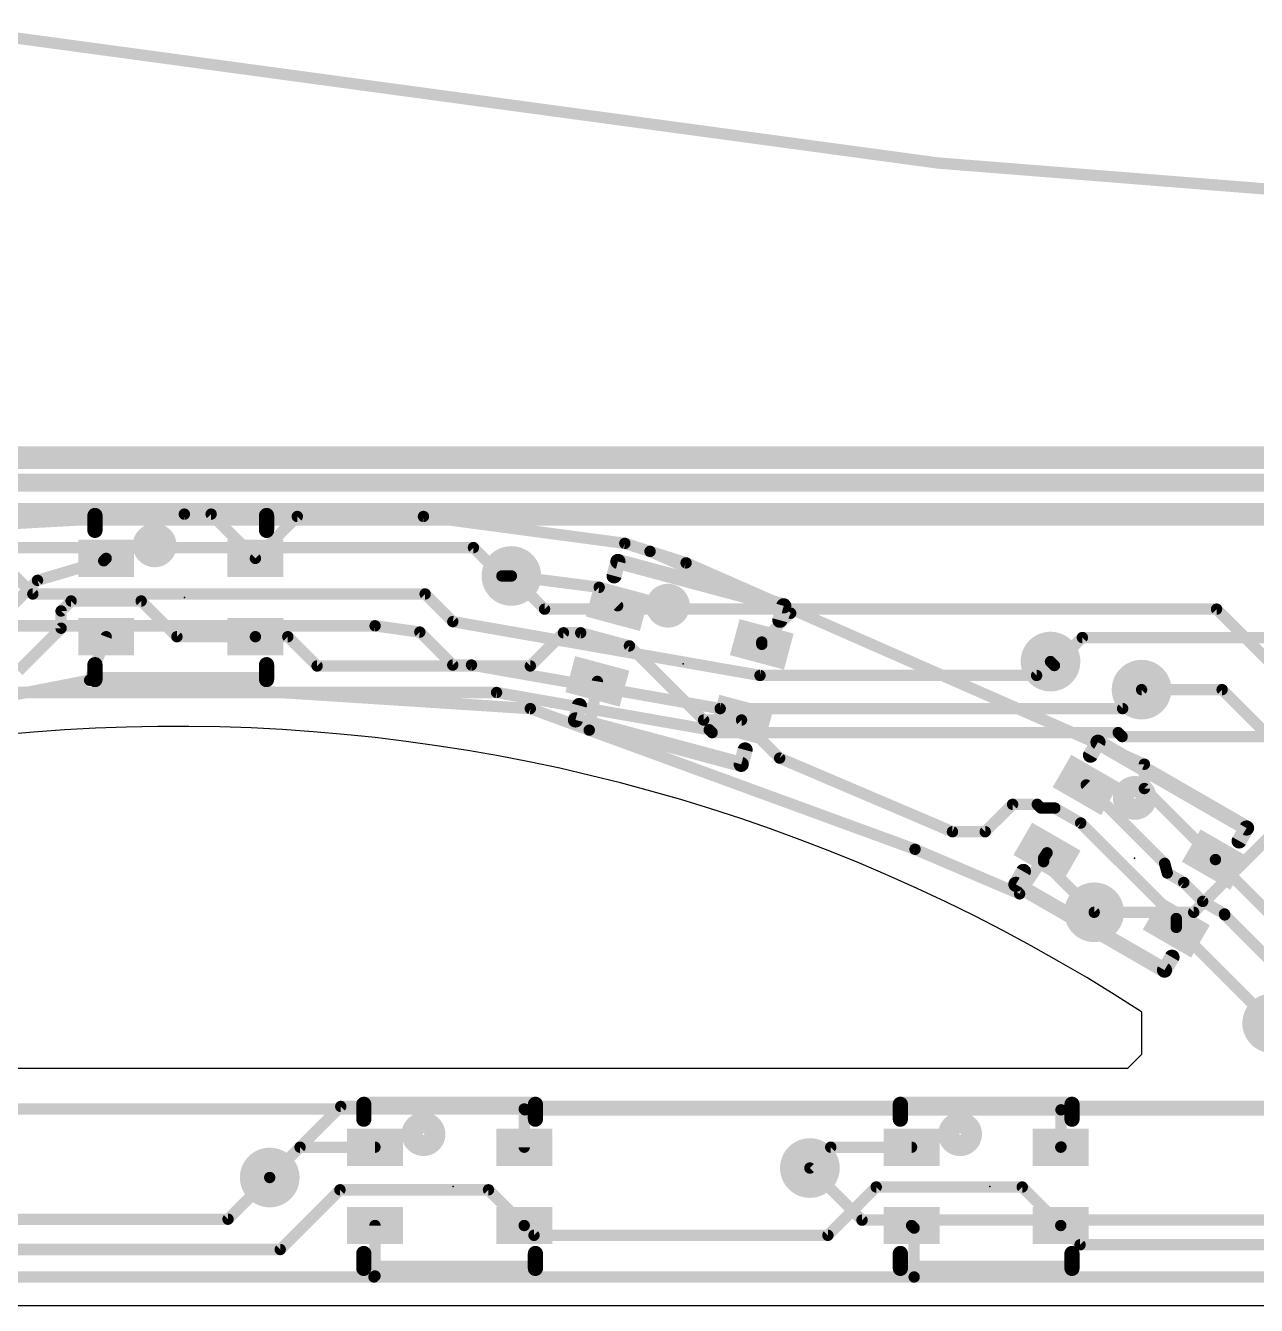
# Model space of a CAD drawing. Extents: x -74 to 74, y -25 to 38.
# Drawn here: x -38.51 to -22.02, y 19.94 to 37.1 of the extents above; entities that cross this region are included whole.
import ezdxf

# ---------------------------------------------------------------- set-up
doc = ezdxf.new("R2010")
doc.units = 0
for name, color, linetype in [('1', 12, 'CONTINUOUS'), ('16', 132, 'CONTINUOUS'), ('18', 110, 'CONTINUOUS'), ('20', 3, 'CONTINUOUS'), ('21', 40, 'CONTINUOUS'), ('23', 40, 'CONTINUOUS')]:
    doc.layers.add(name, color=color, linetype=linetype)

# ---------------------------------------------------------------- blocks, each defined once
blk = doc.blocks.new('RECT')
blk.add_solid([(-0.5, -0.5), (0.5, -0.5), (-0.5, 0.5), (0.5, 0.5)])
blk = doc.blocks.new('ROUNDV')
at = {"const_width": 0.5}
blk.add_lwpolyline([(0, -0.25, 1), (0, 0.25, 1), (0, -0.25)], format="xyb", dxfattribs=at)

msp = doc.modelspace()

# ---------------------------------------------------------------- linework, layer by layer
at = {"layer": '1'}
for points, const_width in [([(-49.8475, 31.3055), (-13.589, 31.3055)], 0.3048), ([(-41.656, 30.9245), (-13.081, 30.9245)], 0.1524), ([(-39.271, 30.3885), (-36.387, 30.5469)], 0.1524), ([(-36.0274, 30.5469), (-36.387, 30.5469)], 0.1524), ([(-35.4345, 29.954), (-36.0274, 30.5469)], 0.1524), ([(-34.8728, 30.5157), (-35.4345, 29.954)], 0.1524), ([(-33.182, 30.5157), (-34.8728, 30.5157)], 0.1524), ([(-30.4838, 30.1553), (-33.182, 30.5157)], 0.1524), ([(-30.4838, 30.1553), (-30.1457, 30.0477)], 0.1524), ([(-37.4345, 29.954), (-37.4669, 29.9216)], 0.1524), ([(-30.1457, 30.0477), (-29.6623, 29.8938)], 0.1524), ([(-28.2611, 29.2193), (-30.1457, 30.0477)], 0.1524), ([(-37.4669, 29.9216), (-38.3544, 29.659)], 0.1524), ([(-29.6623, 29.8938), (-23.5208, 27.1942)], 0.1524), ([(-38.9636, 29.0497), (-38.3544, 29.659)], 0.1524), ([(-30.8269, 29.5659), (-32.004, 29.718)], 0.1524), ([(-30.5798, 29.3189), (-30.8269, 29.5659)], 0.1524), ([(-38.0381, 29.2487), (-37.9042, 29.3826)], 0.1524), ([(-37.9042, 29.3826), (-36.9648, 29.3826)], 0.1524), ([(-36.9648, 29.3826), (-36.4862, 28.904)], 0.1524), ([(-38.0381, 29.0179), (-38.0381, 29.2487)], 0.1524), ([(-28.648, 28.8324), (-28.2611, 29.2193)], 0.1524), ([(-38.6105, 28.4455), (-38.0381, 29.0179)], 0.1524), ([(-31.75, 28.5115), (-31.3055, 28.956)], 0.1524), ([(-31.3055, 28.956), (-31.0748, 28.956)], 0.1524), ([(-31.0748, 28.956), (-30.4218, 28.781)], 0.1524), ([(-37.6555, 28.321), (-37.4345, 28.904)], 0.1524), ([(-36.4862, 28.904), (-35.4345, 28.904)], 0.1524), ([(-35.4345, 28.904), (-35, 28.904)], 0.1524), ([(-35, 28.904), (-34.6075, 28.5115)], 0.1524), ([(-29.4278, 27.787), (-30.4218, 28.781)], 0.1524), ([(-28.648, 28.8012), (-28.648, 28.8324)], 0.1524), ([(-24.3516, 28.8925), (-24.7264, 28.5177)], 0.1524), ([(-14.6513, 28.8925), (-24.3516, 28.8925)], 0.1524), ([(-34.6075, 28.5115), (-31.75, 28.5115)], 0.1524), ([(-24.779, 28.5703), (-24.7264, 28.5177)], 0.1524), ([(-42.545, 27.3685), (-37.6555, 28.321)], 0.1524), ([(-31.75, 27.94), (-37.6555, 28.321)], 0.1524), ([(-30.9605, 27.6512), (-30.8516, 28.3046)], 0.1524), ([(-22.479, 28.194), (-23.5585, 28.194)], 0.1524), ([(-20.32, 26.035), (-22.479, 28.194)], 0.1524), ([(-31.75, 27.94), (-30.9605, 27.6512)], 0.1524), ([(-29.4278, 27.787), (-28.9198, 27.787)], 0.1524), ([(-28.9198, 27.787), (-28.4089, 27.2761)], 0.1524), ([(-30.9605, 27.6512), (-26.5947, 26.0539)], 0.1524), ([(-28.4089, 27.2761), (-26.0929, 26.289)], 0.1524), ([(-23.5208, 27.1942), (-23.5208, 26.8687)], 0.1524), ([(-24.3003, 26.9162), (-23.2486, 25.8645)], 0.1524), ([(-23.5208, 26.8687), (-22.5683, 25.9162)], 0.1524), ([(-25.654, 26.289), (-25.2868, 26.6562)], 0.1524), ([(-25.2868, 26.6562), (-24.9564, 26.6562)], 0.1524), ([(-24.9564, 26.6562), (-24.9068, 26.6065)], 0.1524), ([(-24.9068, 26.6065), (-24.7212, 26.6065)], 0.1524), ([(-24.7212, 26.6065), (-24.3741, 26.4061)], 0.1524), ([(-24.3741, 26.4061), (-23.0933, 25.1253)], 0.1524), ([(-26.0929, 26.289), (-25.654, 26.289)], 0.1524), ([(-26.5947, 26.0539), (-25.1929, 25.4564)], 0.1524), ([(-24.8719, 25.9372), (-24.8253, 26.0068)], 0.1524), ([(-25.1929, 25.4564), (-24.8719, 25.9372)], 0.1524), ([(-24.8719, 25.8879), (-24.8719, 25.9372)], 0.1524), ([(-24.1935, 25.2095), (-24.8719, 25.8879)], 0.1524), ([(-23.2486, 25.8645), (-23.2143, 25.7365)], 0.1524), ([(-22.5683, 25.9162), (-21.7981, 25.146)], 0.1524), ([(-23.2143, 25.7365), (-22.9928, 25.6086)], 0.1524), ([(-22.9928, 25.6086), (-22.7392, 25.3551)], 0.1524), ([(-22.7392, 25.3551), (-22.4472, 25.1865)], 0.1524), ([(-22.4472, 25.1865), (-22.444, 25.1745)], 0.1524), ([(-22.444, 25.1745), (-21.6201, 24.3506)], 0.1524), ([(-23.0933, 25.1253), (-23.0933, 25.0068)], 0.1524), ([(-23.0933, 25.0068), (-21.808, 23.7215)], 0.1524), ([(-39.0865, 22.572), (-31.832, 22.572)], 0.1524), ([(-31.832, 22.06), (-31.832, 22.572)], 0.1524), ([(-31.821, 22.561), (-31.832, 22.572)], 0.1524), ([(-24.638, 22.561), (-31.821, 22.561)], 0.1524), ([(-24.638, 22.561), (-17.4625, 22.561)], 0.1524), ([(-24.638, 22.063), (-24.638, 22.561)], 0.1524), ([(-34.836, 22.06), (-35.2425, 21.6535)], 0.1524), ([(-33.832, 22.06), (-34.836, 22.06)], 0.1524), ([(-27.724, 22.06), (-28.0035, 21.7805)], 0.1524), ([(-26.641, 22.06), (-27.724, 22.06)], 0.1524), ([(-24.641, 22.06), (-24.638, 22.063)], 0.1524), ([(-35.102, 20.6883), (-34.3017, 21.4886)], 0.1524), ([(-34.3017, 21.4886), (-32.3106, 21.4886)], 0.1524), ([(-32.3106, 21.4886), (-31.832, 21.01)], 0.1524), ([(-27.7622, 20.8788), (-27.1145, 21.5265)], 0.1524), ([(-27.1145, 21.5265), (-25.1575, 21.5265)], 0.1524), ([(-25.1575, 21.5265), (-24.641, 21.01)], 0.1524), ([(-33.832, 21.01), (-33.832, 20.3335)], 0.1524), ([(-31.832, 21.01), (-31.7008, 20.8788)], 0.1524), ([(-31.7008, 20.8788), (-27.7622, 20.8788)], 0.1524), ([(-26.641, 21.01), (-26.6065, 20.9755)], 0.1524), ([(-26.6065, 20.9755), (-26.6065, 20.32)], 0.1524), ([(-24.641, 21.01), (-24.3828, 20.7518)], 0.1524), ([(-38.8283, 20.6883), (-35.102, 20.6883)], 0.1524), ([(-24.3828, 20.7518), (-21.0312, 20.7518)], 0.1524), ([(-41.0845, 20.32), (-33.8455, 20.32)], 0.1524), ([(-33.832, 20.3335), (-33.8455, 20.32)], 0.1524), ([(-33.8455, 20.32), (-26.6065, 20.32)], 0.1524), ([(-26.6065, 20.32), (-19.558, 20.32)], 0.1524)]:
    msp.add_lwpolyline(points, dxfattribs=dict(at, const_width=const_width))
at = {"layer": '1', "const_width": 0.0762}
for points in [[(-36.387, 30.585, 1), (-36.387, 30.5088)], [(-36.3849, 30.5089, 1), (-36.3891, 30.5849)], [(-36.0005, 30.5738, 1), (-36.0543, 30.52)], [(-36.0274, 30.5088, 1), (-36.0274, 30.585)], [(-34.8728, 30.5538, 1), (-34.8728, 30.4776)], [(-34.8458, 30.4888, 1), (-34.8997, 30.5427)], [(-33.177, 30.5535, 1), (-33.1871, 30.478)], [(-33.182, 30.4776, 1), (-33.182, 30.5538)], [(-30.4723, 30.1916, 1), (-30.4954, 30.119)], [(-30.4889, 30.1175, 1), (-30.4788, 30.193)], [(-37.4076, 29.9271, 1), (-37.4614, 29.9809)], [(-30.1341, 30.084, 1), (-30.1573, 30.0113)], [(-30.1304, 30.0825, 1), (-30.161, 30.0128)], [(-30.1573, 30.0113, 1), (-30.1341, 30.084)], [(-37.4938, 29.9486, 1), (-37.4399, 29.8947)], [(-37.4561, 29.8851, 1), (-37.4777, 29.9582)], [(-35.4614, 29.9809, 1), (-35.4076, 29.9271)], [(-35.4614, 29.9271, 1), (-35.4076, 29.9809)], [(-29.647, 29.9287, 1), (-29.6777, 29.8589)], [(-29.6739, 29.8575, 1), (-29.6508, 29.9301)], [(-38.3652, 29.6955, 1), (-38.3435, 29.6224)], [(-38.3274, 29.632, 1), (-38.3813, 29.6859)], [(-31.9991, 29.7558, 1), (-32.0089, 29.6802)], [(-30.7999, 29.5928, 1), (-30.8538, 29.539)], [(-30.8318, 29.5281, 1), (-30.822, 29.6037)], [(-37.9042, 29.4207, 1), (-37.9042, 29.3445)], [(-37.8772, 29.3557, 1), (-37.9311, 29.4095)], [(-36.9379, 29.4095, 1), (-36.9918, 29.3557)], [(-36.9648, 29.3445, 1), (-36.9648, 29.4207)], [(-30.6068, 29.2919, 1), (-30.5529, 29.3458)], [(-38, 29.2487, 1), (-38.0762, 29.2487)], [(-38.065, 29.2756, 1), (-38.0112, 29.2217)], [(-28.2342, 29.1923, 1), (-28.288, 29.2462)], [(-28.2764, 29.1844, 1), (-28.2458, 29.2541)], [(-38.0762, 29.0179, 1), (-38, 29.0179)], [(-38.0112, 28.991, 1), (-38.065, 29.0448)], [(-31.3055, 28.9941, 1), (-31.3055, 28.9179)], [(-31.2786, 28.9291, 1), (-31.3324, 28.9829)], [(-31.0649, 28.9928, 1), (-31.0846, 28.9192)], [(-31.0748, 28.9179, 1), (-31.0748, 28.9941)], [(-37.3989, 28.8905, 1), (-37.4701, 28.9175)], [(-36.4862, 28.9421, 1), (-36.4862, 28.8659)], [(-36.5132, 28.8771, 1), (-36.4593, 28.9309)], [(-35.4345, 28.9421, 1), (-35.4345, 28.8659)], [(-35.4345, 28.8659, 1), (-35.4345, 28.9421)], [(-34.9731, 28.9309, 1), (-35.0269, 28.8771)], [(-35, 28.8659, 1), (-35, 28.9421)], [(-30.3948, 28.808, 1), (-30.4487, 28.7541)], [(-30.4316, 28.7442, 1), (-30.4119, 28.8178)], [(-28.6099, 28.8324, 1), (-28.6861, 28.8324)], [(-28.6749, 28.8593, 1), (-28.621, 28.8054)], [(-28.6861, 28.8012, 1), (-28.6099, 28.8012)], [(-24.3516, 28.9306, 1), (-24.3516, 28.8544)], [(-24.3246, 28.8656, 1), (-24.3785, 28.9194)], [(-34.6075, 28.5496, 1), (-34.6075, 28.4734)], [(-34.6344, 28.4846, 1), (-34.5806, 28.5384)], [(-31.7769, 28.5384, 1), (-31.7231, 28.4846)], [(-31.75, 28.4734, 1), (-31.75, 28.5496)], [(-24.7521, 28.5972, 1), (-24.806, 28.5434)], [(-24.7533, 28.5446, 1), (-24.6995, 28.4907)], [(-24.7533, 28.4907, 1), (-24.6995, 28.5446)], [(-37.653, 28.359, 1), (-37.658, 28.283)], [(-37.6911, 28.3345, 1), (-37.6199, 28.3075)], [(-37.6482, 28.2836, 1), (-37.6628, 28.3584)], [(-30.814, 28.2984, 1), (-30.8892, 28.3109)], [(-23.5585, 28.2321, 1), (-23.5585, 28.1559)], [(-22.4521, 28.2209, 1), (-22.5059, 28.1671)], [(-22.479, 28.1559, 1), (-22.479, 28.2321)], [(-31.7369, 27.9758, 1), (-31.7631, 27.9042)], [(-31.7525, 27.902, 1), (-31.7475, 27.978)], [(-29.4278, 27.8251, 1), (-29.4278, 27.7489)], [(-29.4547, 27.7601, 1), (-29.4008, 27.814)], [(-28.8928, 27.814, 1), (-28.9467, 27.7601)], [(-28.9198, 27.7489, 1), (-28.9198, 27.8251)], [(-30.9474, 27.6869, 1), (-30.9736, 27.6154)], [(-30.9981, 27.6574, 1), (-30.9229, 27.6449)], [(-30.9736, 27.6154, 1), (-30.9474, 27.6869)], [(-28.3939, 27.3112, 1), (-28.4238, 27.2411)], [(-28.4358, 27.2492, 1), (-28.3819, 27.3031)], [(-23.4827, 27.1942, 1), (-23.5589, 27.1942)], [(-23.5361, 27.1593, 1), (-23.5054, 27.2291)], [(-24.2734, 26.9431, 1), (-24.3273, 26.8892)], [(-23.4938, 26.8956, 1), (-23.5477, 26.8417)], [(-23.5589, 26.8687, 1), (-23.4827, 26.8687)], [(-25.2868, 26.6943, 1), (-25.2868, 26.6181)], [(-25.2599, 26.6292, 1), (-25.3138, 26.6831)], [(-24.9295, 26.6831, 1), (-24.9834, 26.6292)], [(-24.9564, 26.6181, 1), (-24.9564, 26.6943)], [(-24.9068, 26.6446, 1), (-24.9068, 26.5684)], [(-24.9337, 26.5796, 1), (-24.8798, 26.6334)], [(-24.7021, 26.6395, 1), (-24.7402, 26.5735)], [(-24.7212, 26.5684, 1), (-24.7212, 26.6446)], [(-24.3472, 26.4331, 1), (-24.4011, 26.3792)], [(-24.3932, 26.3731, 1), (-24.3551, 26.4391)], [(-26.0929, 26.3271, 1), (-26.0929, 26.2509)], [(-26.1079, 26.254, 1), (-26.078, 26.324)], [(-25.6809, 26.3159, 1), (-25.6271, 26.2621)], [(-25.654, 26.2509, 1), (-25.654, 26.3271)], [(-26.5798, 26.089, 1), (-26.6096, 26.0189)], [(-26.6078, 26.0181, 1), (-26.5816, 26.0897)], [(-24.7936, 25.9857, 1), (-24.857, 26.028)], [(-24.8338, 25.9372, 1), (-24.91, 25.9372)], [(-24.8449, 25.9148, 1), (-24.8988, 25.8609)], [(-24.91, 25.8879, 1), (-24.8338, 25.8879)], [(-24.9035, 25.9583, 1), (-24.8402, 25.916)], [(-24.8402, 25.916, 1), (-24.9035, 25.9583)], [(-23.2118, 25.8743, 1), (-23.2854, 25.8546)], [(-23.2756, 25.8375, 1), (-23.2217, 25.8914)], [(-22.5413, 25.9431, 1), (-22.5952, 25.8892)], [(-22.5952, 25.8892, 1), (-22.5413, 25.9431)], [(-23.1953, 25.7695, 1), (-23.2334, 25.7035)], [(-23.2511, 25.7267, 1), (-23.1775, 25.7464)], [(-22.9658, 25.6355, 1), (-23.0197, 25.5817)], [(-23.0118, 25.5756, 1), (-22.9737, 25.6416)], [(-25.2246, 25.4776, 1), (-25.1612, 25.4353)], [(-25.2078, 25.4214, 1), (-25.178, 25.4915)], [(-22.7202, 25.388, 1), (-22.7583, 25.3221)], [(-22.7662, 25.3281, 1), (-22.7123, 25.382)], [(-24.2204, 25.1826, 1), (-24.1666, 25.2364)], [(-22.4104, 25.1963, 1), (-22.484, 25.1766)], [(-22.4171, 25.2015, 1), (-22.471, 25.1476)], [(-22.4808, 25.1647, 1), (-22.4072, 25.1844)], [(-22.4663, 25.1535, 1), (-22.4282, 25.2195)], [(-23.0552, 25.1253, 1), (-23.1314, 25.1253)], [(-23.0663, 25.0338, 1), (-23.1202, 24.9799)], [(-23.1202, 25.0983, 1), (-23.0663, 25.1522)], [(-23.1314, 25.0068, 1), (-23.0552, 25.0068)], [(-31.7939, 22.572, 1), (-31.8701, 22.572)], [(-31.832, 22.5339, 1), (-31.832, 22.6101)], [(-31.8051, 22.5989, 1), (-31.8589, 22.5451)], [(-31.821, 22.5991, 1), (-31.821, 22.5229)], [(-31.8479, 22.5341, 1), (-31.7941, 22.5879)], [(-24.638, 22.5991, 1), (-24.638, 22.5229)], [(-24.5999, 22.561, 1), (-24.6761, 22.561)], [(-24.638, 22.5229, 1), (-24.638, 22.5991)], [(-34.836, 22.0981, 1), (-34.836, 22.0219)], [(-34.8091, 22.0331, 1), (-34.8629, 22.0869)], [(-33.832, 22.0219, 1), (-33.832, 22.0981)], [(-27.724, 22.0981, 1), (-27.724, 22.0219)], [(-27.6971, 22.0331, 1), (-27.7509, 22.0869)], [(-26.641, 22.0219, 1), (-26.641, 22.0981)], [(-24.6111, 22.0361, 1), (-24.6649, 22.0899)], [(-31.8701, 22.06, 1), (-31.7939, 22.06)], [(-24.6679, 22.0869, 1), (-24.6141, 22.0331)], [(-24.6761, 22.063, 1), (-24.5999, 22.063)], [(-28.0304, 21.8074, 1), (-27.9766, 21.7536)], [(-35.2694, 21.6804, 1), (-35.2156, 21.6266)], [(-34.3017, 21.5267, 1), (-34.3017, 21.4505)], [(-34.2747, 21.4617, 1), (-34.3286, 21.5155)], [(-32.2837, 21.5155, 1), (-32.3375, 21.4617)], [(-32.3106, 21.4505, 1), (-32.3106, 21.5267)], [(-27.1145, 21.5646, 1), (-27.1145, 21.4884)], [(-27.0876, 21.4996, 1), (-27.1414, 21.5534)], [(-25.1306, 21.5534, 1), (-25.1844, 21.4996)], [(-25.1575, 21.4884, 1), (-25.1575, 21.5646)], [(-33.7939, 21.01, 1), (-33.8701, 21.01)], [(-31.8051, 21.0369, 1), (-31.8589, 20.9831)], [(-31.8589, 20.9831, 1), (-31.8051, 21.0369)], [(-31.7008, 20.9169, 1), (-31.7008, 20.8407)], [(-31.7277, 20.8519, 1), (-31.6739, 20.9057)], [(-27.7891, 20.9057, 1), (-27.7353, 20.8519)], [(-27.7622, 20.8407, 1), (-27.7622, 20.9169)], [(-26.6141, 21.0369, 1), (-26.6679, 20.9831)], [(-26.5684, 20.9755, 1), (-26.6446, 20.9755)], [(-26.6334, 20.9486, 1), (-26.5796, 21.0024)], [(-24.6141, 21.0369, 1), (-24.6679, 20.9831)], [(-24.6679, 20.9831, 1), (-24.6141, 21.0369)], [(-35.102, 20.6502, 1), (-35.102, 20.7264)], [(-24.3828, 20.7899, 1), (-24.3828, 20.7137)], [(-24.4097, 20.7249, 1), (-24.3559, 20.7787)], [(-35.1289, 20.7152, 1), (-35.075, 20.6614)], [(-33.8455, 20.3581, 1), (-33.8455, 20.2819)], [(-33.8724, 20.3469, 1), (-33.8186, 20.2931)], [(-33.8701, 20.3335, 1), (-33.7939, 20.3335)], [(-33.8051, 20.3066, 1), (-33.8589, 20.3604)], [(-33.8455, 20.2819, 1), (-33.8455, 20.3581)], [(-26.6065, 20.3581, 1), (-26.6065, 20.2819)], [(-26.6446, 20.32, 1), (-26.5684, 20.32)], [(-26.6065, 20.2819, 1), (-26.6065, 20.3581)]]:
    msp.add_lwpolyline(points, format="xyb", dxfattribs=at)
at = {"layer": '16'}
for points, const_width in [([(-15.2603, 31.3436), (-57.9734, 31.3436)], 0.2032), ([(-56.8325, 30.988), (-15.113, 30.988)], 0.2032), ([(-53.467, 30.5435), (-12.954, 30.5435)], 0.3048), ([(-32.512, 30.099), (-42.4815, 30.099)], 0.1524), ([(-32.131, 29.718), (-32.512, 30.099)], 0.1524), ([(-38.4175, 29.4767), (-38.6627, 29.7219)], 0.1524), ([(-32.004, 29.718), (-32.131, 29.718)], 0.1524), ([(-31.5595, 29.2735), (-32.004, 29.718)], 0.1524), ([(-33.1597, 29.4767), (-38.4175, 29.4767)], 0.1524), ([(-32.789, 29.106), (-33.1597, 29.4767)], 0.1524), ([(-22.5536, 29.2735), (-31.5595, 29.2735)], 0.1524), ([(-21.5265, 28.2464), (-22.5536, 29.2735)], 0.1524), ([(-28.6721, 28.3845), (-32.789, 29.106)], 0.1524), ([(-33.83, 29.0497), (-38.9636, 29.0497)], 0.1524), ([(-33.2308, 28.9654), (-33.83, 29.0497)], 0.1524), ([(-32.7896, 28.5242), (-33.2308, 28.9654)], 0.1524), ([(-32.5385, 28.5242), (-32.7896, 28.5242)], 0.1524), ([(-29.2051, 27.94), (-32.5385, 28.5242)], 0.1524), ([(-24.779, 28.5703), (-24.9648, 28.3845)], 0.1524), ([(-24.9648, 28.3845), (-28.6721, 28.3845)], 0.1524), ([(-19.7485, 28.321), (-22.86, 25.2095)], 0.1524), ([(-39.4979, 28.1559), (-32.2027, 28.1559)], 0.1524), ([(-32.2027, 28.1559), (-29.3526, 27.6564)], 0.1524), ([(-23.5585, 28.194), (-23.8125, 27.94)], 0.1524), ([(-23.8125, 27.94), (-29.2051, 27.94)], 0.1524), ([(-29.3526, 27.6564), (-29.3142, 27.618)], 0.1524), ([(-29.3142, 27.618), (-23.8715, 27.618)], 0.1524), ([(-23.8715, 27.618), (-23.8189, 27.5654)], 0.1524), ([(-23.8189, 27.5654), (-20.9352, 27.5654)], 0.1524), ([(-22.86, 25.2095), (-24.1935, 25.2095)], 0.1524), ([(-34.29, 22.606), (-35.2425, 21.6535)], 0.1524), ([(-21.7805, 22.606), (-34.29, 22.606)], 0.1524), ([(-27.305, 21.082), (-28.0035, 21.7805)], 0.1524), ([(-35.8013, 21.0947), (-35.2425, 21.6535)], 0.1524), ([(-54.9275, 21.0947), (-35.8013, 21.0947)], 0.1524), ([(-21.463, 21.082), (-27.305, 21.082)], 0.1524)]:
    msp.add_lwpolyline(points, dxfattribs=dict(at, const_width=const_width))
at = {"layer": '16', "const_width": 0.0762}
for points in [[(-32.4851, 30.1259, 1), (-32.5389, 30.0721)], [(-32.512, 30.0609, 1), (-32.512, 30.1371)], [(-32.131, 29.7561, 1), (-32.131, 29.6799)], [(-32.1579, 29.6911, 1), (-32.1041, 29.7449)], [(-31.9771, 29.7449, 1), (-32.0309, 29.6911)], [(-32.004, 29.6799, 1), (-32.004, 29.7561)], [(-38.4175, 29.5148, 1), (-38.4175, 29.4386)], [(-38.4444, 29.4498, 1), (-38.3906, 29.5036)], [(-33.1328, 29.5036, 1), (-33.1866, 29.4498)], [(-33.1597, 29.4386, 1), (-33.1597, 29.5148)], [(-31.5595, 29.3116, 1), (-31.5595, 29.2354)], [(-22.5266, 29.3004, 1), (-22.5805, 29.2466)], [(-22.5536, 29.2354, 1), (-22.5536, 29.3116)], [(-32.7824, 29.1435, 1), (-32.7956, 29.0685)], [(-32.816, 29.0791, 1), (-32.7621, 29.133)], [(-31.5864, 29.2466, 1), (-31.5326, 29.3004)], [(-33.8247, 29.0875, 1), (-33.8353, 29.012)], [(-33.83, 29.0116, 1), (-33.83, 29.0878)], [(-33.2038, 28.9923, 1), (-33.2577, 28.9384)], [(-33.2361, 28.9276, 1), (-33.2254, 29.0031)], [(-32.7896, 28.5623, 1), (-32.7896, 28.4861)], [(-32.8165, 28.4973, 1), (-32.7627, 28.5511)], [(-32.5319, 28.5617, 1), (-32.5451, 28.4867)], [(-32.5385, 28.4861, 1), (-32.5385, 28.5623)], [(-24.7521, 28.5434, 1), (-24.806, 28.5972)], [(-28.6721, 28.4226, 1), (-28.6721, 28.3464)], [(-28.6787, 28.347, 1), (-28.6655, 28.422)], [(-24.9918, 28.4114, 1), (-24.9379, 28.3576)], [(-24.9648, 28.3464, 1), (-24.9648, 28.4226)], [(-32.1961, 28.1934, 1), (-32.2093, 28.1184)], [(-32.2027, 28.1178, 1), (-32.2027, 28.194)], [(-23.5316, 28.1671, 1), (-23.5854, 28.2209)], [(-29.2051, 27.9781, 1), (-29.2051, 27.9019)], [(-29.2117, 27.9025, 1), (-29.1986, 27.9775)], [(-23.8394, 27.9669, 1), (-23.7856, 27.9131)], [(-23.8125, 27.9019, 1), (-23.8125, 27.9781)], [(-29.3256, 27.6833, 1), (-29.3795, 27.6295)], [(-29.3592, 27.6189, 1), (-29.346, 27.6939)], [(-29.3142, 27.6561, 1), (-29.3142, 27.5799)], [(-29.3411, 27.591, 1), (-29.2872, 27.6449)], [(-23.8446, 27.6449, 1), (-23.8985, 27.591)], [(-23.8715, 27.5799, 1), (-23.8715, 27.6561)], [(-23.8189, 27.6035, 1), (-23.8189, 27.5273)], [(-23.8458, 27.5384, 1), (-23.792, 27.5923)], [(-24.1935, 25.2476, 1), (-24.1935, 25.1714)], [(-22.8869, 25.2364, 1), (-22.8331, 25.1826)], [(-22.86, 25.1714, 1), (-22.86, 25.2476)], [(-34.29, 22.6441, 1), (-34.29, 22.5679)], [(-34.2631, 22.5791, 1), (-34.3169, 22.6329)], [(-27.9766, 21.8074, 1), (-28.0304, 21.7536)], [(-35.2694, 21.6804, 1), (-35.2156, 21.6266)], [(-35.2156, 21.6266, 1), (-35.2694, 21.6804)], [(-35.8282, 21.1216, 1), (-35.7744, 21.0678)], [(-35.8013, 21.0566, 1), (-35.8013, 21.1328)], [(-27.305, 21.1201, 1), (-27.305, 21.0439)], [(-27.3319, 21.0551, 1), (-27.2781, 21.1089)]]:
    msp.add_lwpolyline(points, format="xyb", dxfattribs=at)
at = {"layer": '20'}
for p, q in [((-23.5585, 23.876), (-23.5585, 23.3045)), ((-23.5585, 23.3045), (-23.749, 23.114)), ((-23.749, 23.114), (-49.149, 23.114)), ((-53.9115, 19.939), (-18.923, 19.939))]:
    msp.add_line(p, q, dxfattribs=at)
at = {"layer": '20', "const_width": 0.1524}
msp.add_lwpolyline([(-39.3065, 37.0205, 0.0418), (-0.0635, 33.909)], format="xyb", dxfattribs=at)
at = {"layer": '20'}
msp.add_arc((-36.5033, 3.8867), 23.8147, 57.0735, 122.0735, dxfattribs=at)
at = {"layer": '21', "const_width": 0.2032}
for points in [[(-37.5845, 30.329), (-37.5845, 30.529)], [(-37.5845, 30.529), (-35.2845, 30.529)], [(-35.2845, 30.529), (-35.2845, 30.329)], [(-30.6277, 29.7199), (-30.5759, 29.9131)], [(-30.5759, 29.9131), (-28.3543, 29.3178)], [(-28.3543, 29.3178), (-28.406, 29.1246)], [(-37.5845, 28.529), (-37.5845, 28.329)], [(-35.2845, 28.329), (-35.2845, 28.529)], [(-37.5845, 28.329), (-35.2845, 28.329)], [(-31.0935, 27.9812), (-31.1453, 27.7881)], [(-31.1453, 27.7881), (-28.9237, 27.1928)], [(-28.9237, 27.1928), (-28.8719, 27.386)], [(-24.2427, 27.3159), (-24.1427, 27.4891)], [(-24.1427, 27.4891), (-22.1509, 26.3391)], [(-22.1509, 26.3391), (-22.2509, 26.1659)], [(-25.1427, 25.7571), (-25.2427, 25.5839)], [(-25.2427, 25.5839), (-23.2509, 24.4339)], [(-23.2509, 24.4339), (-23.1509, 24.6071)], [(-33.982, 22.435), (-33.982, 22.635)], [(-33.982, 22.635), (-31.682, 22.635)], [(-31.682, 22.635), (-31.682, 22.435)], [(-26.791, 22.435), (-26.791, 22.635)], [(-26.791, 22.635), (-24.491, 22.635)], [(-24.491, 22.635), (-24.491, 22.435)], [(-33.982, 20.635), (-33.982, 20.435)], [(-31.682, 20.435), (-31.682, 20.635)], [(-26.791, 20.635), (-26.791, 20.435)], [(-24.491, 20.435), (-24.491, 20.635)], [(-33.982, 20.435), (-31.682, 20.435)], [(-26.791, 20.435), (-24.491, 20.435)]]:
    msp.add_lwpolyline(points, dxfattribs=at)
at = {"layer": '21'}
for points, const_width in [([(-37.5337, 30.529, 1), (-37.6353, 30.529)], 0.1016), ([(-37.5845, 30.5798, 1), (-37.5845, 30.4782)], 0.1016), ([(-35.2337, 30.529, 1), (-35.3353, 30.529)], 0.1016), ([(-35.2845, 30.4782, 1), (-35.2845, 30.5798)], 0.1016), ([(-37.6353, 30.329, 1), (-37.5337, 30.329)], 0.1016), ([(-36.7845, 29.9876, 1), (-36.7845, 30.2704, 1), (-36.7845, 29.9876)], 0.3048), ([(-35.3353, 30.329, 1), (-35.2337, 30.329)], 0.1016), ([(-30.5628, 29.9622, 1), (-30.5891, 29.864)], 0.1016), ([(-30.5268, 29.9, 1), (-30.625, 29.9262)], 0.1016), ([(-30.6767, 29.7331, 1), (-30.5786, 29.7068)], 0.1016), ([(-29.9067, 29.1783, 1), (-29.9067, 29.4611, 1), (-29.9067, 29.1783)], 0.3048), ([(-28.3052, 29.3047, 1), (-28.4033, 29.331)], 0.1016), ([(-28.3674, 29.2687, 1), (-28.3411, 29.3669)], 0.1016), ([(-28.4551, 29.1378, 1), (-28.357, 29.1115)], 0.1016), ([(-37.5337, 28.529, 1), (-37.6353, 28.529)], 0.1016), ([(-35.2337, 28.529, 1), (-35.3353, 28.529)], 0.1016), ([(-37.5845, 28.3798, 1), (-37.5845, 28.2782)], 0.1016), ([(-37.6353, 28.329, 1), (-37.5337, 28.329)], 0.1016), ([(-35.3353, 28.329, 1), (-35.2337, 28.329)], 0.1016), ([(-35.2845, 28.2782, 1), (-35.2845, 28.3798)], 0.1016), ([(-31.0445, 27.9681, 1), (-31.1426, 27.9944)], 0.1016), ([(-31.1322, 27.8371, 1), (-31.1585, 27.739)], 0.1016), ([(-31.1944, 27.8012, 1), (-31.0962, 27.7749)], 0.1016), ([(-28.8228, 27.3728, 1), (-28.921, 27.3991)], 0.1016), ([(-24.1173, 27.5331, 1), (-24.1681, 27.4451)], 0.1016), ([(-24.0987, 27.4637, 1), (-24.1867, 27.5145)], 0.1016), ([(-28.9368, 27.1437, 1), (-28.9105, 27.2418)], 0.1016), ([(-24.2867, 27.3413, 1), (-24.1987, 27.2905)], 0.1016), ([(-28.9728, 27.2059, 1), (-28.8746, 27.1796)], 0.1016), ([(-23.6499, 26.6013, 1), (-23.6499, 26.8841, 1), (-23.6499, 26.6013)], 0.3048), ([(-22.1069, 26.3137, 1), (-22.1949, 26.3645)], 0.1016), ([(-22.1763, 26.2951, 1), (-22.1255, 26.3831)], 0.1016), ([(-22.2949, 26.1913, 1), (-22.2069, 26.1405)], 0.1016), ([(-25.0987, 25.7317, 1), (-25.1867, 25.7825)], 0.1016), ([(-25.2173, 25.6279, 1), (-25.2681, 25.5399)], 0.1016), ([(-25.2867, 25.6093, 1), (-25.1987, 25.5585)], 0.1016), ([(-23.1069, 24.5817, 1), (-23.1949, 24.6325)], 0.1016), ([(-23.2949, 24.4593, 1), (-23.2069, 24.4085)], 0.1016), ([(-23.2763, 24.3899, 1), (-23.2255, 24.4779)], 0.1016), ([(-33.9312, 22.635, 1), (-34.0328, 22.635)], 0.1016), ([(-33.982, 22.6858, 1), (-33.982, 22.5842)], 0.1016), ([(-31.6312, 22.635, 1), (-31.7328, 22.635)], 0.1016), ([(-31.682, 22.5842, 1), (-31.682, 22.6858)], 0.1016), ([(-26.7402, 22.635, 1), (-26.8418, 22.635)], 0.1016), ([(-26.791, 22.6858, 1), (-26.791, 22.5842)], 0.1016), ([(-24.4402, 22.635, 1), (-24.5418, 22.635)], 0.1016), ([(-24.491, 22.5842, 1), (-24.491, 22.6858)], 0.1016), ([(-34.0328, 22.435, 1), (-33.9312, 22.435)], 0.1016), ([(-33.182, 22.0936, 1), (-33.182, 22.3764, 1), (-33.182, 22.0936)], 0.3048), ([(-31.7328, 22.435, 1), (-31.6312, 22.435)], 0.1016), ([(-26.8418, 22.435, 1), (-26.7402, 22.435)], 0.1016), ([(-25.991, 22.0936, 1), (-25.991, 22.3764, 1), (-25.991, 22.0936)], 0.3048), ([(-24.5418, 22.435, 1), (-24.4402, 22.435)], 0.1016), ([(-33.9312, 20.635, 1), (-34.0328, 20.635)], 0.1016), ([(-31.6312, 20.635, 1), (-31.7328, 20.635)], 0.1016), ([(-26.7402, 20.635, 1), (-26.8418, 20.635)], 0.1016), ([(-24.4402, 20.635, 1), (-24.5418, 20.635)], 0.1016), ([(-33.982, 20.4858, 1), (-33.982, 20.3842)], 0.1016), ([(-34.0328, 20.435, 1), (-33.9312, 20.435)], 0.1016), ([(-31.7328, 20.435, 1), (-31.6312, 20.435)], 0.1016), ([(-31.682, 20.3842, 1), (-31.682, 20.4858)], 0.1016), ([(-26.791, 20.4858, 1), (-26.791, 20.3842)], 0.1016), ([(-26.8418, 20.435, 1), (-26.7402, 20.435)], 0.1016), ([(-24.5418, 20.435, 1), (-24.4402, 20.435)], 0.1016), ([(-24.491, 20.3842, 1), (-24.491, 20.4858)], 0.1016)]:
    msp.add_lwpolyline(points, format="xyb", dxfattribs=dict(at, const_width=const_width))
at = {"layer": '23'}
for p in [(-36.3845, 29.429), (-29.7015, 28.54), (-23.6535, 25.9365), (-32.782, 21.535), (-25.591, 21.535)]:
    msp.add_point(p, dxfattribs=at)

# ---------------------------------------------------------------- block references
at = {"layer": '1', "xscale": 0.75, "yscale": 0.5}
for p in [(-37.4345, 29.954), (-35.4345, 29.954), (-37.4345, 28.904), (-35.4345, 28.904), (-33.832, 22.06), (-31.832, 22.06), (-26.641, 22.06), (-24.641, 22.06), (-33.832, 21.01), (-31.832, 21.01), (-26.641, 21.01), (-24.641, 21.01)]:
    msp.add_blockref('RECT', p, dxfattribs=at)
for p, rotation in [((-30.5798, 29.3189), 345), ((-28.648, 28.8012), 345), ((-30.8516, 28.3046), 345), ((-28.9198, 27.787), 345), ((-24.3003, 26.9162), 330), ((-24.8253, 26.0068), 330), ((-22.5683, 25.9162), 330), ((-23.0933, 25.0068), 330)]:
    msp.add_blockref('RECT', p, dxfattribs=dict(at, rotation=rotation))
at = {"layer": '18', "xscale": 0.8001, "yscale": 0.8001}
for p in [(-32.004, 29.718), (-32.004, 29.718), (-24.779, 28.5703), (-24.779, 28.5703), (-23.5585, 28.194), (-23.5585, 28.194), (-24.1935, 25.2095), (-24.1935, 25.2095), (-21.808, 23.7215), (-21.808, 23.7215), (-28.0035, 21.7805), (-28.0035, 21.7805), (-35.2425, 21.6535), (-35.2425, 21.6535)]:
    msp.add_blockref('ROUNDV', p, dxfattribs=at)

doc.saveas('drawing.dxf')
